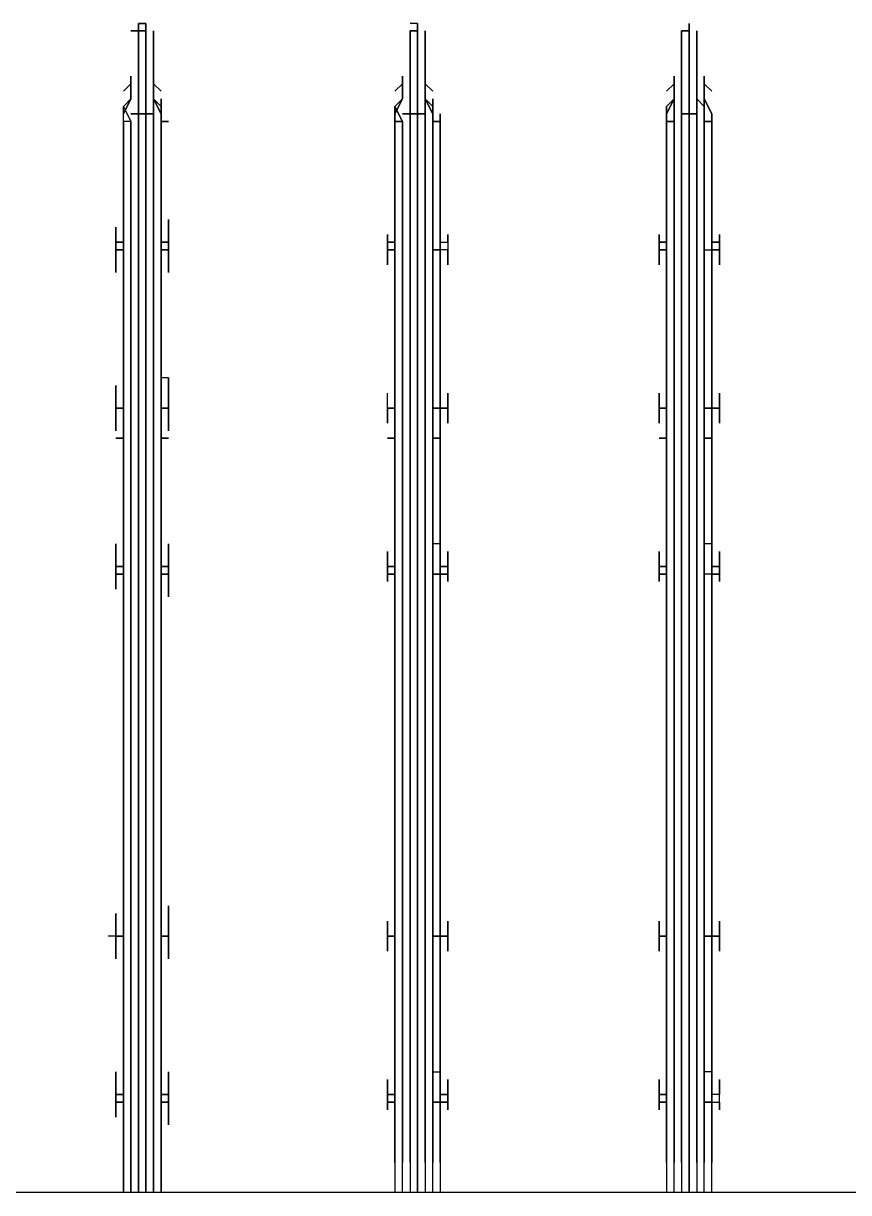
# Model space of a CAD drawing. Header units: metres. Extents: x 531759 to 532310, y 2675082 to 2675319.
# Drawn here: x 532023.4492 to 532023.6004, y 2675220.7451 to 2675220.9595 of the extents above; entities that cross this region are included whole.
import ezdxf

# ---------------------------------------------------------------- set-up
doc = ezdxf.new("R2010")
doc.units = ezdxf.units.M
doc.header["$MEASUREMENT"] = 0
doc.layers.add('IDT', color=7, linetype='Continuous')

# ---------------------------------------------------------------- blocks, each defined once
blk = doc.blocks.new('IDT')
at = {"layer": 'IDT', "color": 0, "lineweight": 25}
for p, q in [((17.3158, 14.51376), (17.78054, 14.51376)), ((17.35591, 14.51376), (17.35591, 14.31735)), ((17.3573, 14.51376), (17.3573, 14.31735)), ((17.35868, 14.31597), (17.35868, 14.51376)), ((17.36006, 14.51376), (17.36006, 14.31597)), ((17.36006, 14.31597), (17.36006, 14.51376)), ((17.36145, 14.31597), (17.36145, 14.51376)), ((17.36283, 14.51376), (17.36283, 14.31735)), ((17.36421, 14.31735), (17.36421, 14.51376)), ((17.40571, 14.31735), (17.40571, 14.51376)), ((17.40709, 14.51376), (17.40709, 14.31735)), ((17.40847, 14.31597), (17.40847, 14.51376)), ((17.40986, 14.51376), (17.40986, 14.31597)), ((17.40986, 14.31597), (17.40986, 14.51376)), ((17.41124, 14.31597), (17.41124, 14.51376)), ((17.41262, 14.51376), (17.41262, 14.31735)), ((17.41401, 14.31735), (17.41401, 14.51376)), ((17.45688, 14.31735), (17.45688, 14.51376)), ((17.45688, 14.51376), (17.45688, 14.31735)), ((17.45688, 14.31735), (17.45688, 14.51376)), ((17.45688, 14.51376), (17.45688, 14.31735)), ((17.45827, 14.51376), (17.45827, 14.31597)), ((17.45827, 14.31597), (17.45827, 14.51376)), ((17.45965, 14.31597), (17.45965, 14.51376)), ((17.45965, 14.51376), (17.45965, 14.31597)), ((17.46103, 14.31597), (17.46103, 14.51376)), ((17.46103, 14.51376), (17.46103, 14.31597)), ((17.46103, 14.31597), (17.46103, 14.51376)), ((17.46103, 14.51376), (17.46103, 14.31597)), ((17.46242, 14.31735), (17.46242, 14.51376)), ((17.46242, 14.51376), (17.46242, 14.31735)), ((17.4638, 14.31735), (17.4638, 14.51376)), ((17.4638, 14.51376), (17.4638, 14.31735)), ((17.35591, 14.31735), (17.35591, 14.50823)), ((17.3573, 14.31735), (17.3573, 14.50823)), ((17.35868, 14.50823), (17.35868, 14.31597)), ((17.36006, 14.50823), (17.36006, 14.31597)), ((17.36006, 14.31597), (17.36006, 14.50823)), ((17.36145, 14.50823), (17.36145, 14.31597)), ((17.36283, 14.31735), (17.36283, 14.50823)), ((17.36421, 14.50823), (17.36421, 14.31735)), ((17.40571, 14.50823), (17.40571, 14.31735)), ((17.40709, 14.31735), (17.40709, 14.50823)), ((17.40847, 14.50823), (17.40847, 14.31597)), ((17.40986, 14.50823), (17.40986, 14.31597)), ((17.40986, 14.31597), (17.40986, 14.50823)), ((17.41124, 14.50823), (17.41124, 14.31597)), ((17.41262, 14.31735), (17.41262, 14.50823)), ((17.41401, 14.50823), (17.41401, 14.31735)), ((17.35591, 14.49716), (17.35591, 14.50131)), ((17.35591, 14.50131), (17.35591, 14.49716)), ((17.36421, 14.49716), (17.36421, 14.50131)), ((17.36421, 14.50131), (17.36421, 14.49578)), ((17.40571, 14.49716), (17.40571, 14.50131)), ((17.40571, 14.50131), (17.40571, 14.49716)), ((17.41401, 14.49716), (17.41401, 14.50131)), ((17.41401, 14.50131), (17.41401, 14.49716)), ((17.4555, 14.49716), (17.4555, 14.50131)), ((17.4555, 14.50131), (17.4555, 14.49716)), ((17.4638, 14.49716), (17.4638, 14.50131)), ((17.4638, 14.50131), (17.4638, 14.49578)), ((17.35591, 14.49855), (17.35591, 14.49993)), ((17.35591, 14.49993), (17.35591, 14.49855)), ((17.36421, 14.49993), (17.36421, 14.49855)), ((17.36421, 14.49855), (17.36421, 14.49993)), ((17.40571, 14.49855), (17.40571, 14.49993)), ((17.40571, 14.49993), (17.40571, 14.49855)), ((17.41401, 14.49993), (17.41401, 14.49855)), ((17.41401, 14.49855), (17.41401, 14.49993)), ((17.4555, 14.49855), (17.4555, 14.49993)), ((17.4555, 14.49993), (17.4555, 14.49855)), ((17.46518, 14.49855), (17.46518, 14.49993)), ((17.46518, 14.49993), (17.46518, 14.49855)), ((17.35453, 14.49716), (17.35453, 14.49855)), ((17.35453, 14.49855), (17.35453, 14.49716)), ((17.35591, 14.49716), (17.35453, 14.49716)), ((17.35453, 14.49716), (17.35453, 14.49578)), ((17.35591, 14.49716), (17.35453, 14.49716)), ((17.35453, 14.49716), (17.35453, 14.49578)), ((17.3573, 14.49716), (17.35591, 14.49716)), ((17.35591, 14.49716), (17.3573, 14.49716)), ((17.35591, 14.49163), (17.35591, 14.49716)), ((17.35591, 14.49578), (17.35591, 14.49716)), ((17.36421, 14.49578), (17.36421, 14.49716)), ((17.36421, 14.49716), (17.3656, 14.49716)), ((17.3656, 14.49716), (17.36421, 14.49716)), ((17.3656, 14.49716), (17.3656, 14.49855)), ((17.3656, 14.49855), (17.3656, 14.49716)), ((17.3656, 14.49578), (17.3656, 14.49716)), ((17.3656, 14.49716), (17.3656, 14.49578)), ((17.40432, 14.49716), (17.40432, 14.49855)), ((17.40432, 14.49855), (17.40432, 14.49716)), ((17.40571, 14.49716), (17.40432, 14.49716)), ((17.40432, 14.49716), (17.40432, 14.49578)), ((17.40432, 14.49578), (17.40432, 14.49716)), ((17.40432, 14.49716), (17.40571, 14.49716)), ((17.40709, 14.49716), (17.40571, 14.49716)), ((17.40571, 14.49716), (17.40709, 14.49716)), ((17.40571, 14.49578), (17.40571, 14.49716)), ((17.40571, 14.49716), (17.40571, 14.49578)), ((17.41401, 14.49716), (17.41539, 14.49716)), ((17.41539, 14.49716), (17.41401, 14.49716)), ((17.41401, 14.49716), (17.41401, 14.49578)), ((17.41401, 14.49578), (17.41401, 14.49716)), ((17.41539, 14.49716), (17.41539, 14.49855)), ((17.41539, 14.49855), (17.41539, 14.49716)), ((17.41539, 14.49578), (17.41539, 14.49716)), ((17.41539, 14.49716), (17.41539, 14.49578)), ((17.4555, 14.49855), (17.4555, 14.49716)), ((17.4555, 14.49716), (17.4555, 14.49855)), ((17.4555, 14.49301), (17.4555, 14.49716)), ((17.4555, 14.49716), (17.45688, 14.49716)), ((17.45688, 14.49716), (17.4555, 14.49716)), ((17.4555, 14.49716), (17.45688, 14.49716)), ((17.45688, 14.49716), (17.4555, 14.49716)), ((17.4555, 14.49716), (17.4555, 14.49578)), ((17.4555, 14.49716), (17.4555, 14.49578)), ((17.4555, 14.49578), (17.4555, 14.49716)), ((17.4638, 14.49578), (17.4638, 14.49716)), ((17.4638, 14.49716), (17.46518, 14.49716)), ((17.46518, 14.49716), (17.4638, 14.49716)), ((17.46518, 14.49716), (17.46518, 14.49855)), ((17.46518, 14.49855), (17.46518, 14.49716)), ((17.46518, 14.49578), (17.46518, 14.49716)), ((17.46518, 14.49716), (17.46518, 14.49578)), ((17.35453, 14.49578), (17.35453, 14.49301)), ((17.35453, 14.49301), (17.35453, 14.49578)), ((17.35453, 14.49578), (17.35591, 14.49578)), ((17.35453, 14.49578), (17.35591, 14.49578)), ((17.35591, 14.49578), (17.35591, 14.49163)), ((17.36421, 14.49163), (17.36421, 14.49578)), ((17.36421, 14.49578), (17.36421, 14.49163)), ((17.36421, 14.49578), (17.3656, 14.49578)), ((17.3656, 14.49578), (17.36421, 14.49578)), ((17.3656, 14.49301), (17.3656, 14.49578)), ((17.3656, 14.49578), (17.3656, 14.49301)), ((17.40432, 14.49578), (17.40571, 14.49578)), ((17.40571, 14.49578), (17.40432, 14.49578)), ((17.40432, 14.49301), (17.40432, 14.49578)), ((17.40432, 14.49578), (17.40432, 14.49301)), ((17.40571, 14.49163), (17.40571, 14.49578)), ((17.40571, 14.49578), (17.40571, 14.49163)), ((17.41401, 14.49578), (17.41539, 14.49578)), ((17.41539, 14.49578), (17.41401, 14.49578)), ((17.41401, 14.49578), (17.41401, 14.49163)), ((17.41401, 14.49163), (17.41401, 14.49578)), ((17.41539, 14.49301), (17.41539, 14.49578)), ((17.41539, 14.49578), (17.41539, 14.49301)), ((17.4555, 14.49163), (17.4555, 14.49578)), ((17.4555, 14.49578), (17.4555, 14.49163)), ((17.4555, 14.49578), (17.4555, 14.49301)), ((17.4555, 14.49578), (17.45688, 14.49578)), ((17.45688, 14.49578), (17.4555, 14.49578)), ((17.4638, 14.49163), (17.4638, 14.49578)), ((17.4638, 14.49578), (17.46518, 14.49578)), ((17.46518, 14.49578), (17.4638, 14.49578)), ((17.4638, 14.49578), (17.4638, 14.49163)), ((17.46518, 14.49301), (17.46518, 14.49578)), ((17.46518, 14.49578), (17.46518, 14.49301)), ((17.35591, 14.49163), (17.35591, 14.49301)), ((17.35591, 14.49301), (17.35591, 14.49163)), ((17.36421, 14.49301), (17.36421, 14.49163)), ((17.36421, 14.49163), (17.36421, 14.49301)), ((17.40571, 14.49163), (17.40571, 14.49301)), ((17.40571, 14.49301), (17.40571, 14.49163)), ((17.41401, 14.49301), (17.41401, 14.49163)), ((17.41401, 14.49163), (17.41401, 14.49301)), ((17.4555, 14.49163), (17.4555, 14.49301)), ((17.4555, 14.49301), (17.4555, 14.49163)), ((17.46518, 14.49301), (17.46518, 14.49163)), ((17.46518, 14.49163), (17.46518, 14.49301)), ((17.35591, 14.49163), (17.3573, 14.49163)), ((17.40709, 14.49163), (17.40571, 14.49163)), ((17.35453, 14.46673), (17.35453, 14.4695)), ((17.35453, 14.4695), (17.35453, 14.46673)), ((17.35591, 14.46673), (17.35591, 14.47088)), ((17.35591, 14.47088), (17.35591, 14.4695)), ((17.35591, 14.4695), (17.35591, 14.47088)), ((17.35591, 14.47088), (17.35591, 14.46673)), ((17.36421, 14.46673), (17.36421, 14.47088)), ((17.36421, 14.47088), (17.36421, 14.4695)), ((17.36421, 14.4695), (17.36421, 14.47088)), ((17.36421, 14.47088), (17.36421, 14.46673)), ((17.3656, 14.46673), (17.3656, 14.4695)), ((17.3656, 14.4695), (17.3656, 14.46673)), ((17.40432, 14.46673), (17.40432, 14.4695)), ((17.40432, 14.4695), (17.40432, 14.46673)), ((17.40571, 14.4695), (17.40571, 14.47088)), ((17.40571, 14.47088), (17.40571, 14.4695)), ((17.40571, 14.46673), (17.40571, 14.47088)), ((17.40571, 14.47088), (17.40571, 14.46673)), ((17.41401, 14.46673), (17.41401, 14.47088)), ((17.41401, 14.47088), (17.41401, 14.4695)), ((17.41401, 14.4695), (17.41401, 14.47088)), ((17.41401, 14.47088), (17.41401, 14.46673)), ((17.41539, 14.46673), (17.41539, 14.4695)), ((17.41539, 14.4695), (17.41539, 14.46673)), ((17.4555, 14.46673), (17.4555, 14.47088)), ((17.4555, 14.47088), (17.4555, 14.46673)), ((17.4555, 14.4695), (17.4555, 14.47088)), ((17.4555, 14.47088), (17.4555, 14.4695)), ((17.4555, 14.4695), (17.4555, 14.46673)), ((17.4555, 14.46673), (17.4555, 14.4695)), ((17.4638, 14.46673), (17.4638, 14.47088)), ((17.4638, 14.47088), (17.4638, 14.46673)), ((17.46518, 14.4695), (17.46518, 14.47088)), ((17.46518, 14.47088), (17.46518, 14.4695)), ((17.46518, 14.46673), (17.46518, 14.4695)), ((17.46518, 14.4695), (17.46518, 14.46673)), ((17.35453, 14.46397), (17.35453, 14.46673)), ((17.35453, 14.46673), (17.35591, 14.46673)), ((17.35591, 14.46673), (17.35453, 14.46673)), ((17.35453, 14.46673), (17.35453, 14.46397)), ((17.35591, 14.46673), (17.35453, 14.46673)), ((17.35453, 14.46673), (17.35591, 14.46673)), ((17.35591, 14.4612), (17.35591, 14.46673)), ((17.35591, 14.46673), (17.3573, 14.46673)), ((17.3573, 14.46673), (17.35591, 14.46673)), ((17.35591, 14.46673), (17.35591, 14.4612)), ((17.36421, 14.4612), (17.36421, 14.46673)), ((17.36421, 14.46673), (17.36421, 14.4612)), ((17.3656, 14.46673), (17.36421, 14.46673)), ((17.36421, 14.46673), (17.3656, 14.46673)), ((17.3656, 14.46673), (17.36421, 14.46673)), ((17.36421, 14.46673), (17.3656, 14.46673)), ((17.3656, 14.46397), (17.3656, 14.46673)), ((17.3656, 14.46673), (17.3656, 14.46397)), ((17.40432, 14.46397), (17.40432, 14.46673)), ((17.40432, 14.46673), (17.40571, 14.46673)), ((17.40571, 14.46673), (17.40432, 14.46673)), ((17.40432, 14.46673), (17.40571, 14.46673)), ((17.40571, 14.46673), (17.40432, 14.46673)), ((17.40432, 14.46673), (17.40432, 14.46397)), ((17.40571, 14.46673), (17.40709, 14.46673)), ((17.40709, 14.46673), (17.40571, 14.46673)), ((17.40571, 14.46673), (17.40571, 14.4612)), ((17.40571, 14.4612), (17.40571, 14.46673)), ((17.41539, 14.46673), (17.41401, 14.46673)), ((17.41401, 14.46673), (17.41401, 14.4612)), ((17.41401, 14.4612), (17.41401, 14.46673)), ((17.41401, 14.46673), (17.41539, 14.46673)), ((17.41539, 14.46673), (17.41401, 14.46673)), ((17.41401, 14.46673), (17.41539, 14.46673)), ((17.41401, 14.46673), (17.41539, 14.46673)), ((17.41539, 14.46673), (17.41539, 14.46397)), ((17.41539, 14.46397), (17.41539, 14.46673)), ((17.45688, 14.46673), (17.4555, 14.46673)), ((17.4555, 14.46673), (17.45688, 14.46673)), ((17.4555, 14.46673), (17.45688, 14.46673)), ((17.4555, 14.46673), (17.45688, 14.46673)), ((17.4555, 14.46673), (17.4555, 14.4612)), ((17.4555, 14.4612), (17.4555, 14.46673)), ((17.4555, 14.46673), (17.45688, 14.46673)), ((17.45688, 14.46673), (17.4555, 14.46673)), ((17.4555, 14.46673), (17.4555, 14.46397)), ((17.4555, 14.46397), (17.4555, 14.46673)), ((17.4555, 14.46673), (17.45688, 14.46673)), ((17.4555, 14.46673), (17.45688, 14.46673)), ((17.4638, 14.4612), (17.4638, 14.46673)), ((17.4638, 14.46673), (17.4638, 14.4612)), ((17.46518, 14.46673), (17.4638, 14.46673)), ((17.4638, 14.46673), (17.46518, 14.46673)), ((17.46518, 14.46673), (17.4638, 14.46673)), ((17.4638, 14.46673), (17.46518, 14.46673)), ((17.46518, 14.46673), (17.46518, 14.46397)), ((17.46518, 14.46397), (17.46518, 14.46673)), ((17.46518, 14.46673), (17.46657, 14.46673)), ((17.35591, 14.46258), (17.35591, 14.46397)), ((17.35591, 14.46397), (17.35591, 14.46258)), ((17.36421, 14.46397), (17.36421, 14.46258)), ((17.36421, 14.46258), (17.36421, 14.46397)), ((17.40571, 14.46258), (17.40571, 14.46397)), ((17.40571, 14.46397), (17.40571, 14.46258)), ((17.41401, 14.46397), (17.41401, 14.46258)), ((17.41401, 14.46258), (17.41401, 14.46397)), ((17.4555, 14.46397), (17.4555, 14.46258)), ((17.4555, 14.46258), (17.4555, 14.46397)), ((17.46518, 14.46397), (17.46518, 14.46258)), ((17.46518, 14.46258), (17.46518, 14.46397)), ((17.35591, 14.40034), (17.35591, 14.40449)), ((17.35591, 14.40449), (17.35591, 14.40034)), ((17.35591, 14.40172), (17.35591, 14.40311)), ((17.35591, 14.40311), (17.35591, 14.40172)), ((17.36421, 14.40034), (17.36421, 14.40449)), ((17.36421, 14.40449), (17.36421, 14.40034)), ((17.36421, 14.40311), (17.36421, 14.40172)), ((17.36421, 14.40172), (17.36421, 14.40311)), ((17.40571, 14.40034), (17.40571, 14.40449)), ((17.40571, 14.40449), (17.40571, 14.40034)), ((17.40571, 14.40172), (17.40571, 14.40311)), ((17.40571, 14.40311), (17.40571, 14.40172)), ((17.41401, 14.39481), (17.41401, 14.40449)), ((17.41401, 14.40449), (17.41401, 14.40034)), ((17.41401, 14.40311), (17.41401, 14.40172)), ((17.41401, 14.40172), (17.41401, 14.40311)), ((17.4555, 14.40034), (17.4555, 14.40449)), ((17.4555, 14.40449), (17.4555, 14.40034)), ((17.4555, 14.40172), (17.4555, 14.40311)), ((17.4555, 14.40311), (17.4555, 14.40172)), ((17.4638, 14.40034), (17.4638, 14.40449)), ((17.4638, 14.40449), (17.4638, 14.40034)), ((17.46518, 14.40172), (17.46518, 14.40311)), ((17.46518, 14.40311), (17.46518, 14.40172)), ((17.35453, 14.40034), (17.35453, 14.40172)), ((17.35453, 14.40172), (17.35453, 14.40034)), ((17.3656, 14.40034), (17.3656, 14.40172)), ((17.3656, 14.40172), (17.3656, 14.40034)), ((17.40432, 14.40034), (17.40432, 14.40172)), ((17.40432, 14.40172), (17.40432, 14.40034)), ((17.41539, 14.40034), (17.41539, 14.40172)), ((17.41539, 14.40172), (17.41539, 14.40034)), ((17.4555, 14.40172), (17.4555, 14.40034)), ((17.4555, 14.40034), (17.4555, 14.40172)), ((17.46518, 14.40034), (17.46518, 14.40172)), ((17.46518, 14.40172), (17.46518, 14.40034)), ((17.35591, 14.40034), (17.35453, 14.40034)), ((17.35453, 14.40034), (17.35591, 14.40034)), ((17.35453, 14.39896), (17.35453, 14.40034)), ((17.35453, 14.40034), (17.35453, 14.39896)), ((17.35591, 14.39896), (17.35453, 14.39896)), ((17.35453, 14.39896), (17.35591, 14.39896)), ((17.35453, 14.39619), (17.35453, 14.39896)), ((17.35453, 14.39896), (17.35453, 14.39619)), ((17.35591, 14.39896), (17.35591, 14.40034)), ((17.35591, 14.40034), (17.3573, 14.40034)), ((17.35591, 14.40034), (17.35591, 14.39896)), ((17.35591, 14.39481), (17.35591, 14.39896)), ((17.35591, 14.39896), (17.35591, 14.39481)), ((17.36421, 14.40034), (17.36421, 14.39896)), ((17.36421, 14.39896), (17.36421, 14.40034)), ((17.36421, 14.40034), (17.3656, 14.40034)), ((17.3656, 14.40034), (17.36421, 14.40034)), ((17.3656, 14.39896), (17.36421, 14.39896)), ((17.36421, 14.39896), (17.36421, 14.39481)), ((17.36421, 14.39481), (17.36421, 14.39896)), ((17.36421, 14.39896), (17.3656, 14.39896)), ((17.3656, 14.39896), (17.3656, 14.40034)), ((17.3656, 14.40034), (17.3656, 14.39896)), ((17.3656, 14.39896), (17.3656, 14.39619)), ((17.3656, 14.39619), (17.3656, 14.39896)), ((17.40432, 14.40034), (17.40571, 14.40034)), ((17.40571, 14.40034), (17.40432, 14.40034)), ((17.40432, 14.39896), (17.40432, 14.40034)), ((17.40432, 14.40034), (17.40432, 14.39896)), ((17.40571, 14.39896), (17.40432, 14.39896)), ((17.40432, 14.39896), (17.40432, 14.39619)), ((17.40432, 14.39619), (17.40432, 14.39896)), ((17.40432, 14.39896), (17.40571, 14.39896)), ((17.40709, 14.40034), (17.40571, 14.40034)), ((17.40571, 14.40034), (17.40709, 14.40034)), ((17.40571, 14.39896), (17.40571, 14.40034)), ((17.40571, 14.40034), (17.40571, 14.39896)), ((17.40571, 14.39481), (17.40571, 14.39896)), ((17.40571, 14.39896), (17.40571, 14.39481)), ((17.41401, 14.40034), (17.41401, 14.39896)), ((17.41401, 14.40034), (17.41539, 14.40034)), ((17.41539, 14.40034), (17.41401, 14.40034)), ((17.41401, 14.39896), (17.41401, 14.39481)), ((17.41539, 14.39896), (17.41401, 14.39896)), ((17.41401, 14.39896), (17.41539, 14.39896)), ((17.41539, 14.40034), (17.41539, 14.39896)), ((17.41539, 14.39896), (17.41539, 14.40034)), ((17.41539, 14.39619), (17.41539, 14.39896)), ((17.41539, 14.39896), (17.41539, 14.39619)), ((17.4555, 14.39896), (17.4555, 14.40034)), ((17.4555, 14.40034), (17.45688, 14.40034)), ((17.45688, 14.40034), (17.4555, 14.40034)), ((17.4555, 14.40034), (17.45688, 14.40034)), ((17.45688, 14.40034), (17.4555, 14.40034)), ((17.4555, 14.40034), (17.4555, 14.39896)), ((17.4555, 14.40034), (17.4555, 14.39896)), ((17.4555, 14.39896), (17.4555, 14.40034)), ((17.4555, 14.39481), (17.4555, 14.39896)), ((17.4555, 14.39896), (17.4555, 14.39619)), ((17.4555, 14.39896), (17.45688, 14.39896)), ((17.45688, 14.39896), (17.4555, 14.39896)), ((17.4555, 14.39896), (17.4555, 14.39481)), ((17.4555, 14.39619), (17.4555, 14.39896)), ((17.4638, 14.39896), (17.4638, 14.40034)), ((17.4638, 14.40034), (17.4638, 14.39896)), ((17.4638, 14.40034), (17.46518, 14.40034)), ((17.46518, 14.40034), (17.4638, 14.40034)), ((17.4638, 14.39481), (17.4638, 14.39896)), ((17.4638, 14.39896), (17.46518, 14.39896)), ((17.46518, 14.39896), (17.4638, 14.39896)), ((17.4638, 14.39896), (17.4638, 14.39481)), ((17.46518, 14.39896), (17.46518, 14.40034)), ((17.46518, 14.40034), (17.46518, 14.39896)), ((17.46518, 14.39619), (17.46518, 14.39896)), ((17.46518, 14.39896), (17.46518, 14.39619)), ((17.35591, 14.39481), (17.35591, 14.39619)), ((17.35591, 14.39619), (17.35591, 14.39481)), ((17.36421, 14.39619), (17.36421, 14.39481)), ((17.36421, 14.39481), (17.36421, 14.39619)), ((17.40571, 14.39481), (17.40571, 14.39619)), ((17.40571, 14.39619), (17.40571, 14.39481)), ((17.41401, 14.39619), (17.41401, 14.39481)), ((17.41401, 14.39481), (17.41401, 14.39619)), ((17.4555, 14.39619), (17.4555, 14.39481)), ((17.4555, 14.39481), (17.4555, 14.39619)), ((17.46518, 14.39619), (17.46518, 14.39481)), ((17.46518, 14.39481), (17.46518, 14.39619)), ((17.35591, 14.39481), (17.3573, 14.39481)), ((17.40571, 14.39481), (17.40709, 14.39481)), ((17.3573, 14.37544), (17.35591, 14.37544)), ((17.35591, 14.37544), (17.3573, 14.37544)), ((17.3656, 14.37544), (17.36421, 14.37544)), ((17.36421, 14.37544), (17.3656, 14.37544)), ((17.40709, 14.37544), (17.40571, 14.37544)), ((17.40571, 14.37544), (17.40709, 14.37544)), ((17.41539, 14.37544), (17.41401, 14.37544)), ((17.41401, 14.37544), (17.41539, 14.37544)), ((17.45688, 14.37544), (17.4555, 14.37544)), ((17.4555, 14.37544), (17.45688, 14.37544)), ((17.46518, 14.37544), (17.4638, 14.37544)), ((17.4638, 14.37544), (17.46518, 14.37544)), ((17.35453, 14.36991), (17.35453, 14.37268)), ((17.35453, 14.37268), (17.35453, 14.36991)), ((17.35591, 14.36991), (17.35591, 14.37406)), ((17.35591, 14.37406), (17.35591, 14.37268)), ((17.35591, 14.37268), (17.35591, 14.37406)), ((17.35591, 14.37406), (17.35591, 14.36991)), ((17.36421, 14.37406), (17.36421, 14.37268)), ((17.36421, 14.37268), (17.36421, 14.37406)), ((17.36421, 14.36991), (17.36421, 14.37406)), ((17.36421, 14.37406), (17.36421, 14.36991)), ((17.3656, 14.36991), (17.3656, 14.37268)), ((17.3656, 14.37268), (17.3656, 14.36991)), ((17.40432, 14.36991), (17.40432, 14.37268)), ((17.40432, 14.37268), (17.40432, 14.36991)), ((17.40571, 14.36991), (17.40571, 14.37406)), ((17.40571, 14.37406), (17.40571, 14.37268)), ((17.40571, 14.37268), (17.40571, 14.37406)), ((17.40571, 14.37406), (17.40571, 14.36991)), ((17.41401, 14.37406), (17.41401, 14.37268)), ((17.41401, 14.37268), (17.41401, 14.37406)), ((17.41401, 14.36991), (17.41401, 14.37406)), ((17.41401, 14.37406), (17.41401, 14.36991)), ((17.41539, 14.36991), (17.41539, 14.37268)), ((17.41539, 14.37268), (17.41539, 14.36991)), ((17.4555, 14.37268), (17.4555, 14.37406)), ((17.4555, 14.37406), (17.4555, 14.36991)), ((17.4555, 14.36991), (17.4555, 14.37406)), ((17.4555, 14.37406), (17.4555, 14.37268)), ((17.4555, 14.36991), (17.4555, 14.37268)), ((17.4555, 14.37268), (17.4555, 14.36991)), ((17.4638, 14.36991), (17.4638, 14.37406)), ((17.4638, 14.37406), (17.4638, 14.36991)), ((17.46518, 14.37406), (17.46518, 14.37268)), ((17.46518, 14.37268), (17.46518, 14.37406)), ((17.46518, 14.36991), (17.46518, 14.37268)), ((17.46518, 14.37268), (17.46518, 14.36991)), ((17.35453, 14.36991), (17.35591, 14.36991)), ((17.35591, 14.36991), (17.35453, 14.36991)), ((17.35453, 14.36991), (17.35453, 14.36715)), ((17.35453, 14.36715), (17.35453, 14.36991)), ((17.35453, 14.36991), (17.35591, 14.36991)), ((17.35591, 14.36991), (17.35453, 14.36991)), ((17.35453, 14.36991), (17.35591, 14.36991)), ((17.3573, 14.36991), (17.35591, 14.36991)), ((17.35591, 14.36991), (17.3573, 14.36991)), ((17.35591, 14.36991), (17.35591, 14.36438)), ((17.35591, 14.36438), (17.35591, 14.36991)), ((17.3656, 14.36991), (17.36421, 14.36991)), ((17.36421, 14.36991), (17.36421, 14.36438)), ((17.36421, 14.36438), (17.36421, 14.36991)), ((17.36421, 14.36991), (17.3656, 14.36991)), ((17.3656, 14.36991), (17.36421, 14.36991)), ((17.36421, 14.36991), (17.3656, 14.36991)), ((17.3656, 14.36991), (17.36421, 14.36991)), ((17.3656, 14.36991), (17.3656, 14.36715)), ((17.3656, 14.36715), (17.3656, 14.36991)), ((17.40432, 14.36991), (17.40571, 14.36991)), ((17.40571, 14.36991), (17.40432, 14.36991)), ((17.40432, 14.36991), (17.40432, 14.36715)), ((17.40432, 14.36715), (17.40432, 14.36991)), ((17.40432, 14.36991), (17.40571, 14.36991)), ((17.40571, 14.36991), (17.40432, 14.36991)), ((17.40432, 14.36991), (17.40571, 14.36991)), ((17.40571, 14.36991), (17.40571, 14.36438)), ((17.40571, 14.36438), (17.40571, 14.36991)), ((17.40571, 14.36991), (17.40709, 14.36991)), ((17.40709, 14.36991), (17.40571, 14.36991)), ((17.40571, 14.36991), (17.40709, 14.36991)), ((17.41401, 14.36991), (17.41539, 14.36991)), ((17.41539, 14.36991), (17.41401, 14.36991)), ((17.41401, 14.36991), (17.41401, 14.36438)), ((17.41401, 14.36438), (17.41401, 14.36991)), ((17.41539, 14.36991), (17.41401, 14.36991)), ((17.41401, 14.36991), (17.41539, 14.36991)), ((17.41401, 14.36991), (17.41539, 14.36991)), ((17.41539, 14.36991), (17.41401, 14.36991)), ((17.41539, 14.36991), (17.41539, 14.36715)), ((17.41539, 14.36991), (17.41539, 14.36715)), ((17.4555, 14.36715), (17.4555, 14.36991)), ((17.4555, 14.36991), (17.45688, 14.36991)), ((17.45688, 14.36991), (17.4555, 14.36991)), ((17.4555, 14.36991), (17.45688, 14.36991)), ((17.45688, 14.36991), (17.4555, 14.36991)), ((17.4555, 14.36991), (17.45688, 14.36991)), ((17.45688, 14.36991), (17.4555, 14.36991)), ((17.4555, 14.36991), (17.4555, 14.36438)), ((17.4555, 14.36438), (17.4555, 14.36991)), ((17.4555, 14.36991), (17.45688, 14.36991)), ((17.45688, 14.36991), (17.4555, 14.36991)), ((17.4555, 14.36991), (17.4555, 14.36715)), ((17.4638, 14.36991), (17.46518, 14.36991)), ((17.46518, 14.36991), (17.4638, 14.36991)), ((17.4638, 14.36991), (17.46518, 14.36991)), ((17.46518, 14.36991), (17.4638, 14.36991)), ((17.4638, 14.36991), (17.4638, 14.36438)), ((17.4638, 14.36438), (17.4638, 14.36991)), ((17.4638, 14.36991), (17.46518, 14.36991)), ((17.46518, 14.36991), (17.46518, 14.36715)), ((17.46518, 14.36715), (17.46518, 14.36991)), ((17.35591, 14.36576), (17.35591, 14.36715)), ((17.35591, 14.36715), (17.35591, 14.36576)), ((17.36421, 14.36715), (17.36421, 14.36576)), ((17.36421, 14.36576), (17.36421, 14.36715)), ((17.40571, 14.36576), (17.40571, 14.36715)), ((17.40571, 14.36715), (17.40571, 14.36576)), ((17.41401, 14.36715), (17.41401, 14.36576)), ((17.41401, 14.36576), (17.41401, 14.36715)), ((17.4555, 14.36576), (17.4555, 14.36715)), ((17.4555, 14.36715), (17.4555, 14.36576)), ((17.46518, 14.36715), (17.46518, 14.36576)), ((17.46518, 14.36576), (17.46518, 14.36715)), ((17.4555, 14.36438), (17.45688, 14.36438)), ((17.35591, 14.34087), (17.35591, 14.34502)), ((17.35591, 14.34502), (17.35591, 14.34363)), ((17.35591, 14.34363), (17.35591, 14.34502)), ((17.35591, 14.34502), (17.35591, 14.34087)), ((17.36421, 14.34087), (17.36421, 14.34502)), ((17.36421, 14.34502), (17.36421, 14.34363)), ((17.36421, 14.34363), (17.36421, 14.34502)), ((17.36421, 14.34502), (17.36421, 14.34087)), ((17.40571, 14.34087), (17.40571, 14.34502)), ((17.40571, 14.34502), (17.40571, 14.34363)), ((17.40571, 14.34363), (17.40571, 14.34502)), ((17.40571, 14.34502), (17.40571, 14.34087)), ((17.41401, 14.34502), (17.41401, 14.34363)), ((17.41401, 14.34363), (17.41401, 14.34502)), ((17.41401, 14.34087), (17.41401, 14.34502)), ((17.41401, 14.34502), (17.41401, 14.33948)), ((17.4555, 14.34087), (17.4555, 14.34502)), ((17.4555, 14.34502), (17.4555, 14.34363)), ((17.4555, 14.34087), (17.4555, 14.34502)), ((17.4555, 14.34502), (17.4555, 14.34363)), ((17.4638, 14.34087), (17.4638, 14.34502)), ((17.4638, 14.34502), (17.4638, 14.33948)), ((17.46518, 14.34363), (17.46518, 14.34502)), ((17.46518, 14.34502), (17.46518, 14.34363)), ((17.35453, 14.34087), (17.35453, 14.34363)), ((17.35453, 14.34363), (17.35453, 14.34087)), ((17.3656, 14.34087), (17.3656, 14.34363)), ((17.3656, 14.34363), (17.3656, 14.34087)), ((17.40432, 14.34087), (17.40432, 14.34363)), ((17.40432, 14.34363), (17.40432, 14.34087)), ((17.41539, 14.34087), (17.41539, 14.34363)), ((17.41539, 14.34363), (17.41539, 14.34087)), ((17.4555, 14.34363), (17.4555, 14.34087)), ((17.4555, 14.34363), (17.4555, 14.34087)), ((17.46518, 14.34087), (17.46518, 14.34363)), ((17.46518, 14.34363), (17.46518, 14.34087)), ((17.35453, 14.33948), (17.35453, 14.34087)), ((17.35453, 14.34087), (17.35453, 14.33948)), ((17.35453, 14.34087), (17.35591, 14.34087)), ((17.35591, 14.34087), (17.35453, 14.34087)), ((17.3573, 14.34087), (17.35591, 14.34087)), ((17.35591, 14.34087), (17.35591, 14.33948)), ((17.35591, 14.33948), (17.35591, 14.34087)), ((17.36421, 14.34087), (17.3656, 14.34087)), ((17.3656, 14.34087), (17.36421, 14.34087)), ((17.36421, 14.34087), (17.36421, 14.33948)), ((17.36421, 14.33948), (17.36421, 14.34087)), ((17.3656, 14.33948), (17.3656, 14.34087)), ((17.3656, 14.34087), (17.3656, 14.33948)), ((17.40432, 14.33948), (17.40432, 14.34087)), ((17.40432, 14.34087), (17.40571, 14.34087)), ((17.40432, 14.33948), (17.40432, 14.34087)), ((17.40432, 14.34087), (17.40571, 14.34087)), ((17.40709, 14.34087), (17.40571, 14.34087)), ((17.40571, 14.34087), (17.40709, 14.34087)), ((17.40571, 14.34087), (17.40571, 14.33948)), ((17.40571, 14.34087), (17.40571, 14.33948)), ((17.41401, 14.33948), (17.41401, 14.34087)), ((17.41401, 14.34087), (17.41539, 14.34087)), ((17.41539, 14.34087), (17.41401, 14.34087)), ((17.41539, 14.33948), (17.41539, 14.34087)), ((17.41539, 14.34087), (17.41539, 14.33948)), ((17.4555, 14.33948), (17.4555, 14.34087)), ((17.4555, 14.34087), (17.4555, 14.33948)), ((17.4555, 14.33948), (17.4555, 14.34087)), ((17.4555, 14.34087), (17.45688, 14.34087)), ((17.45688, 14.34087), (17.4555, 14.34087)), ((17.4555, 14.34087), (17.45688, 14.34087)), ((17.45688, 14.34087), (17.4555, 14.34087)), ((17.4555, 14.34087), (17.4555, 14.33948)), ((17.4638, 14.34087), (17.46518, 14.34087)), ((17.46518, 14.34087), (17.4638, 14.34087)), ((17.4638, 14.33948), (17.4638, 14.34087)), ((17.46518, 14.33948), (17.46518, 14.34087)), ((17.46518, 14.34087), (17.46518, 14.33948)), ((17.35591, 14.33948), (17.35453, 14.33948)), ((17.35453, 14.33948), (17.35591, 14.33948)), ((17.35453, 14.3381), (17.35453, 14.33948)), ((17.35453, 14.33948), (17.35453, 14.3381)), ((17.35591, 14.33948), (17.35591, 14.33533)), ((17.35591, 14.33533), (17.35591, 14.33948)), ((17.3656, 14.33948), (17.36421, 14.33948)), ((17.36421, 14.33948), (17.3656, 14.33948)), ((17.36421, 14.33948), (17.36421, 14.33533)), ((17.36421, 14.33533), (17.36421, 14.33948)), ((17.3656, 14.3381), (17.3656, 14.33948)), ((17.3656, 14.33948), (17.3656, 14.3381)), ((17.40571, 14.33948), (17.40432, 14.33948)), ((17.40432, 14.33948), (17.40432, 14.3381)), ((17.40432, 14.3381), (17.40432, 14.33948)), ((17.40571, 14.33948), (17.40432, 14.33948)), ((17.40571, 14.33948), (17.40571, 14.33533)), ((17.40571, 14.33533), (17.40571, 14.33948)), ((17.41401, 14.33533), (17.41401, 14.33948)), ((17.41401, 14.33948), (17.41401, 14.33533)), ((17.41401, 14.33948), (17.41539, 14.33948)), ((17.41539, 14.33948), (17.41401, 14.33948)), ((17.41539, 14.3381), (17.41539, 14.33948)), ((17.41539, 14.33948), (17.41539, 14.3381)), ((17.4555, 14.33948), (17.4555, 14.33533)), ((17.4555, 14.33533), (17.4555, 14.33948)), ((17.4555, 14.33948), (17.4555, 14.3381)), ((17.4555, 14.3381), (17.4555, 14.33948)), ((17.45688, 14.33948), (17.4555, 14.33948)), ((17.4555, 14.33948), (17.45688, 14.33948)), ((17.4638, 14.33533), (17.4638, 14.33948)), ((17.4638, 14.33948), (17.4638, 14.33533)), ((17.4638, 14.33948), (17.46518, 14.33948)), ((17.46518, 14.33948), (17.4638, 14.33948)), ((17.46518, 14.3381), (17.46518, 14.33948)), ((17.46518, 14.33948), (17.46518, 14.3381)), ((17.35591, 14.33672), (17.35591, 14.3381)), ((17.35591, 14.3381), (17.35591, 14.33672)), ((17.36421, 14.3381), (17.36421, 14.33672)), ((17.36421, 14.33672), (17.36421, 14.3381)), ((17.40571, 14.33672), (17.40571, 14.3381)), ((17.40571, 14.3381), (17.40571, 14.33672)), ((17.41401, 14.3381), (17.41401, 14.33672)), ((17.41401, 14.33672), (17.41401, 14.3381)), ((17.4555, 14.3381), (17.4555, 14.33672)), ((17.4555, 14.33672), (17.4555, 14.3381)), ((17.46518, 14.3381), (17.46518, 14.33672)), ((17.46518, 14.33672), (17.46518, 14.3381)), ((17.35591, 14.31735), (17.35591, 14.31597)), ((17.35591, 14.31597), (17.35591, 14.31735)), ((17.35591, 14.31735), (17.3573, 14.31735)), ((17.3573, 14.31735), (17.35591, 14.31735)), ((17.3573, 14.31735), (17.3573, 14.3132)), ((17.3573, 14.3132), (17.3573, 14.31735)), ((17.36421, 14.31735), (17.36283, 14.31735)), ((17.36283, 14.31735), (17.36283, 14.3132)), ((17.36283, 14.3132), (17.36283, 14.31735)), ((17.36283, 14.31735), (17.36421, 14.31735)), ((17.36421, 14.31597), (17.36421, 14.31735)), ((17.36421, 14.31735), (17.36421, 14.31597)), ((17.40571, 14.31735), (17.40709, 14.31735)), ((17.40709, 14.31735), (17.40571, 14.31735)), ((17.40571, 14.31735), (17.40571, 14.31597)), ((17.40571, 14.31597), (17.40571, 14.31735)), ((17.40709, 14.31735), (17.40709, 14.3132)), ((17.40709, 14.3132), (17.40709, 14.31735)), ((17.41401, 14.31735), (17.41262, 14.31735)), ((17.41262, 14.31735), (17.41401, 14.31459)), ((17.41401, 14.31459), (17.41262, 14.31735)), ((17.41262, 14.31735), (17.41401, 14.31735)), ((17.41401, 14.31597), (17.41401, 14.31735)), ((17.41401, 14.31735), (17.41401, 14.31597)), ((17.45688, 14.31735), (17.4555, 14.31735)), ((17.4555, 14.31735), (17.45688, 14.31735)), ((17.45688, 14.31597), (17.45688, 14.31735)), ((17.45688, 14.31735), (17.45688, 14.3132)), ((17.45688, 14.3132), (17.45688, 14.31735)), ((17.45688, 14.31735), (17.45688, 14.31597)), ((17.4638, 14.31459), (17.46242, 14.31735)), ((17.46242, 14.31735), (17.4638, 14.31735)), ((17.4638, 14.31459), (17.46242, 14.31735)), ((17.46242, 14.31735), (17.4638, 14.31735)), ((17.4638, 14.31735), (17.4638, 14.31597)), ((17.4638, 14.31735), (17.4638, 14.31597)), ((17.35591, 14.31597), (17.3573, 14.3132)), ((17.3573, 14.3132), (17.35591, 14.31597)), ((17.3573, 14.31459), (17.3573, 14.31597)), ((17.3573, 14.31597), (17.3573, 14.31459)), ((17.35868, 14.31597), (17.36006, 14.31597)), ((17.36006, 14.31597), (17.35868, 14.31597)), ((17.35868, 14.31597), (17.35868, 14.30075)), ((17.35868, 14.30075), (17.35868, 14.31597)), ((17.36006, 14.31597), (17.36145, 14.31597)), ((17.36006, 14.31597), (17.36006, 14.29937)), ((17.36006, 14.29937), (17.36006, 14.31597)), ((17.36145, 14.31597), (17.36006, 14.31597)), ((17.36006, 14.31597), (17.36145, 14.31597)), ((17.36145, 14.31597), (17.36006, 14.31597)), ((17.36006, 14.29937), (17.36006, 14.31597)), ((17.36006, 14.31597), (17.36006, 14.29937)), ((17.36145, 14.30075), (17.36145, 14.31597)), ((17.36145, 14.31597), (17.36145, 14.30075)), ((17.36283, 14.3132), (17.36421, 14.31597)), ((17.36421, 14.31597), (17.36283, 14.3132)), ((17.36421, 14.31597), (17.36421, 14.31459)), ((17.36421, 14.31459), (17.36421, 14.31597)), ((17.40847, 14.3132), (17.40709, 14.31597)), ((17.40709, 14.31597), (17.40709, 14.31459)), ((17.40709, 14.31459), (17.40709, 14.31597)), ((17.40709, 14.31597), (17.40847, 14.3132)), ((17.40847, 14.31597), (17.40986, 14.31597)), ((17.40986, 14.31597), (17.40847, 14.31597)), ((17.40847, 14.31597), (17.40847, 14.30075)), ((17.40847, 14.30075), (17.40847, 14.31597)), ((17.40986, 14.31597), (17.41124, 14.31597)), ((17.40986, 14.29937), (17.40986, 14.31597)), ((17.40986, 14.31597), (17.40986, 14.29937)), ((17.41124, 14.31597), (17.40986, 14.31597)), ((17.40986, 14.31597), (17.40986, 14.29937)), ((17.40986, 14.29937), (17.40986, 14.31597)), ((17.41262, 14.31597), (17.41124, 14.31597)), ((17.41124, 14.31597), (17.41262, 14.31597)), ((17.41124, 14.30075), (17.41124, 14.31597)), ((17.41124, 14.31597), (17.41124, 14.30075)), ((17.41262, 14.3132), (17.41401, 14.31597)), ((17.41401, 14.31597), (17.41262, 14.3132)), ((17.41401, 14.31597), (17.41401, 14.31459)), ((17.41401, 14.31459), (17.41401, 14.31597)), ((17.45688, 14.31597), (17.45827, 14.3132)), ((17.45827, 14.3132), (17.45688, 14.31597)), ((17.45688, 14.31597), (17.45688, 14.31459)), ((17.45688, 14.31459), (17.45688, 14.31597)), ((17.45965, 14.31597), (17.45827, 14.31597)), ((17.45827, 14.31597), (17.45827, 14.30075)), ((17.45827, 14.30075), (17.45827, 14.31597)), ((17.45827, 14.31597), (17.45965, 14.31597)), ((17.45965, 14.29937), (17.45965, 14.31597)), ((17.45965, 14.31597), (17.46103, 14.31597)), ((17.46103, 14.31597), (17.45965, 14.31597)), ((17.45965, 14.31597), (17.45965, 14.29937)), ((17.46103, 14.30075), (17.46103, 14.31597)), ((17.46103, 14.31597), (17.46103, 14.29937)), ((17.46103, 14.31597), (17.46242, 14.31597)), ((17.46242, 14.31597), (17.46103, 14.31597)), ((17.46103, 14.29937), (17.46103, 14.31597)), ((17.46103, 14.31597), (17.46103, 14.30075)), ((17.4638, 14.31597), (17.46242, 14.3132)), ((17.46242, 14.3132), (17.4638, 14.31597)), ((17.4638, 14.31597), (17.4638, 14.31459)), ((17.4638, 14.31597), (17.4638, 14.31459)), ((17.35868, 14.3132), (17.3573, 14.31459)), ((17.3573, 14.31459), (17.35868, 14.3132)), ((17.3573, 14.3132), (17.3573, 14.30905)), ((17.3573, 14.30905), (17.3573, 14.3132)), ((17.36421, 14.31459), (17.36283, 14.3132)), ((17.36283, 14.3132), (17.36421, 14.31459)), ((17.36283, 14.30905), (17.36283, 14.3132)), ((17.36283, 14.3132), (17.36283, 14.30905)), ((17.40709, 14.31459), (17.40847, 14.3132)), ((17.40847, 14.3132), (17.40709, 14.31459)), ((17.40847, 14.30905), (17.40847, 14.3132)), ((17.40847, 14.3132), (17.40847, 14.30905)), ((17.41401, 14.31459), (17.41262, 14.3132)), ((17.41262, 14.3132), (17.41401, 14.31459)), ((17.41401, 14.31459), (17.41262, 14.3132)), ((17.41262, 14.3132), (17.41401, 14.31459)), ((17.41262, 14.30905), (17.41262, 14.3132)), ((17.41262, 14.3132), (17.41262, 14.30905)), ((17.45688, 14.31459), (17.45827, 14.3132)), ((17.45827, 14.3132), (17.45688, 14.31459)), ((17.45827, 14.3132), (17.45827, 14.30905)), ((17.45827, 14.30905), (17.45827, 14.3132)), ((17.4638, 14.31459), (17.46242, 14.3132)), ((17.46242, 14.3132), (17.4638, 14.31459)), ((17.4638, 14.31459), (17.46242, 14.3132)), ((17.46242, 14.3132), (17.4638, 14.31459)), ((17.46242, 14.3132), (17.46242, 14.30905)), ((17.46242, 14.30905), (17.46242, 14.3132)), ((17.3573, 14.31044), (17.35591, 14.31182)), ((17.35591, 14.31182), (17.3573, 14.31044)), ((17.3573, 14.30905), (17.3573, 14.31044)), ((17.3573, 14.31044), (17.3573, 14.30905)), ((17.36283, 14.31044), (17.36421, 14.31182)), ((17.36421, 14.31182), (17.36283, 14.31044)), ((17.36283, 14.30905), (17.36283, 14.31044)), ((17.36283, 14.31044), (17.36283, 14.30905)), ((17.40709, 14.31182), (17.40847, 14.31044)), ((17.40847, 14.31044), (17.40709, 14.31182)), ((17.40847, 14.31044), (17.40847, 14.30905)), ((17.40847, 14.30905), (17.40847, 14.31044)), ((17.41262, 14.31044), (17.41401, 14.31182)), ((17.41401, 14.31182), (17.41262, 14.31044)), ((17.41262, 14.30905), (17.41262, 14.31044)), ((17.41262, 14.31044), (17.41262, 14.30905)), ((17.45827, 14.31044), (17.45688, 14.31182)), ((17.45688, 14.31182), (17.45827, 14.31044)), ((17.45827, 14.30905), (17.45827, 14.31044)), ((17.45827, 14.31044), (17.45827, 14.30905)), ((17.46242, 14.31044), (17.4638, 14.31182)), ((17.4638, 14.31182), (17.46242, 14.31044)), ((17.46242, 14.30905), (17.46242, 14.31044)), ((17.46242, 14.31044), (17.46242, 14.30905)), ((17.36145, 14.30075), (17.36006, 14.30075)), ((17.36006, 14.30075), (17.36145, 14.30075)), ((17.36145, 14.30075), (17.36006, 14.30075)), ((17.36006, 14.30075), (17.36145, 14.30075)), ((17.41124, 14.30075), (17.40986, 14.30075)), ((17.40986, 14.30075), (17.41124, 14.30075)), ((17.41124, 14.30075), (17.40986, 14.30075)), ((17.40986, 14.30075), (17.41124, 14.30075)), ((17.46103, 14.30075), (17.45965, 14.30075)), ((17.45965, 14.30075), (17.46103, 14.30075)), ((17.46103, 14.30075), (17.46242, 14.30075)), ((17.46242, 14.30075), (17.46103, 14.30075)), ((17.40986, 14.29937), (17.41124, 14.29937)), ((17.46103, 14.29937), (17.45965, 14.29937)), ((17.45965, 14.29937), (17.46103, 14.29937))]:
    blk.add_line(p, q, dxfattribs=at)

msp = doc.modelspace()

# ---------------------------------------------------------------- block references
at = {"layer": 'IDT', "color": 8, "rotation": 180}
msp.add_blockref('IDT', (532040.93128, 2675235.25885), dxfattribs=at)

doc.saveas('drawing.dxf')
